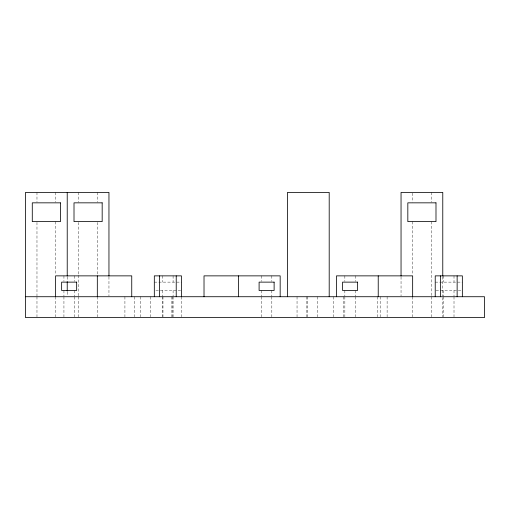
<?xml version="1.0" encoding="UTF-8"?>
<svg xmlns="http://www.w3.org/2000/svg" width="510" height="510" viewBox="0 0 510 510"><rect width="100%" height="100%" fill="white"/><g stroke="black" fill="none" stroke-linecap="round" stroke-linejoin="round"><path stroke-width="0.38" stroke-dasharray="2.55 1.91" d="M154.32 282.126L181.445 282.126M435.228 282.126L462.353 282.126M155.869 290.47L180.667 290.47M436.005 290.47L461.575 290.47M454.008 275.865L454.008 282.126M454.008 290.47L454.008 295.947M454.008 296.724L454.008 316.818M443.572 275.865L443.572 282.126M443.572 290.47L443.572 295.947M443.572 296.724L443.572 316.818M442.776 276.822L442.776 295.934M442.776 297.502L442.776 316.818M431.301 192.41L431.301 202.094M431.301 221.62L431.301 295.934M431.301 296.724L431.301 316.818M412.52 193.156L412.52 202.094M412.52 221.62L412.52 274.59M412.52 296.724L412.52 316.818M401.045 276.822L401.045 295.934M387.115 296.724L387.115 316.818M380.179 296.724L380.179 316.818M377.311 296.724L377.311 316.818M355.279 275.865L355.279 281.341M355.279 290.47L355.279 295.947M355.279 296.724L355.279 316.818M344.849 275.865L344.849 281.341M344.849 290.47L344.849 295.947M344.849 296.724L344.849 316.818M343.358 296.724L343.358 316.818M333.553 296.724L333.553 316.818M317.277 296.724L317.277 316.818M307.473 296.724L307.473 316.818M306.848 296.724L306.848 316.818M297.043 296.724L297.043 316.818M271.824 275.865L271.824 281.341M271.824 290.47L271.824 295.947M271.824 296.724L271.824 316.818M261.394 275.865L261.394 281.341M261.394 290.47L261.394 295.947M261.394 296.724L261.394 316.818M181.662 296.724L181.662 316.818M173.094 275.865L173.094 282.126M173.094 290.47L173.094 295.947M173.094 296.724L173.094 316.818M172.782 296.724L172.782 316.818M171.857 296.724L171.857 316.818M162.977 296.724L162.977 316.818M162.664 275.865L162.664 282.126M162.664 290.47L162.664 295.947M162.664 296.724L162.664 316.818M150.367 296.724L150.367 316.818M140.562 296.724L140.562 316.818M134.723 296.724L134.723 316.818M124.918 296.724L124.918 316.818M108.955 276.822L108.955 295.934M97.48 192.41L97.48 202.094M97.48 222.411L97.48 274.59M97.48 296.724L97.48 316.818M78.699 192.41L78.699 202.094M78.699 222.411L78.699 274.59M78.699 275.381L78.699 295.934M78.699 296.724L78.699 316.818M74.371 275.865L74.371 281.341M74.371 290.47L74.371 295.947M74.371 296.724L74.371 316.818M67.224 276.822L67.224 280.8M67.224 291.949L67.224 295.934M63.935 275.865L63.935 281.341M63.935 290.47L63.935 295.947M63.935 296.724L63.935 316.818M55.749 192.41L55.749 202.094M55.749 221.62L55.749 274.59M55.749 296.724L55.749 316.818M36.975 192.41L36.975 202.094M36.975 222.411L36.975 295.934M36.975 296.724L36.975 316.818"/><path stroke-width="0.76" d="M25.5 296.724L484.5 296.724L484.5 317.59L25.5 317.59L25.5 192.41L108.955 192.41L108.955 276.025M462.353 296.724L462.353 275.865L435.228 275.865L435.228 296.724M457.139 275.865L457.139 296.724M442.776 276.025L442.776 192.41L401.045 192.41L401.045 276.025M440.442 275.865L440.442 296.724M412.654 296.724L412.654 275.865L336.504 275.865L336.504 296.724M378.229 275.865L378.229 296.724M329.199 296.724L329.199 192.41L287.474 192.41L287.474 296.724M280.168 296.724L280.168 275.865L204.019 275.865L204.019 296.724M238.444 275.865L238.444 296.724M181.445 296.724L181.445 275.865L154.32 275.865L154.32 296.724M176.224 275.865L176.224 296.724M159.534 275.865L159.534 296.724M131.746 296.724L131.746 275.865L55.59 275.865L55.59 296.724M97.321 275.865L97.321 296.724M67.224 192.41L67.224 276.025M67.224 281.596L67.224 291.153M60.448 202.84L32.283 202.84L32.283 221.62L60.448 221.62L60.448 202.84M102.172 202.84L74.007 202.84L74.007 221.62L102.172 221.62L102.172 202.84M435.993 202.84L407.828 202.84L407.828 221.62L435.993 221.62L435.993 202.84M76.666 282.126L61.64 282.126L61.64 290.47L76.666 290.47L76.666 282.126M274.119 282.126L259.099 282.126L259.099 290.47L274.119 290.47L274.119 282.126M357.574 282.126L342.554 282.126L342.554 290.47L357.574 290.47L357.574 282.126"/></g></svg>
